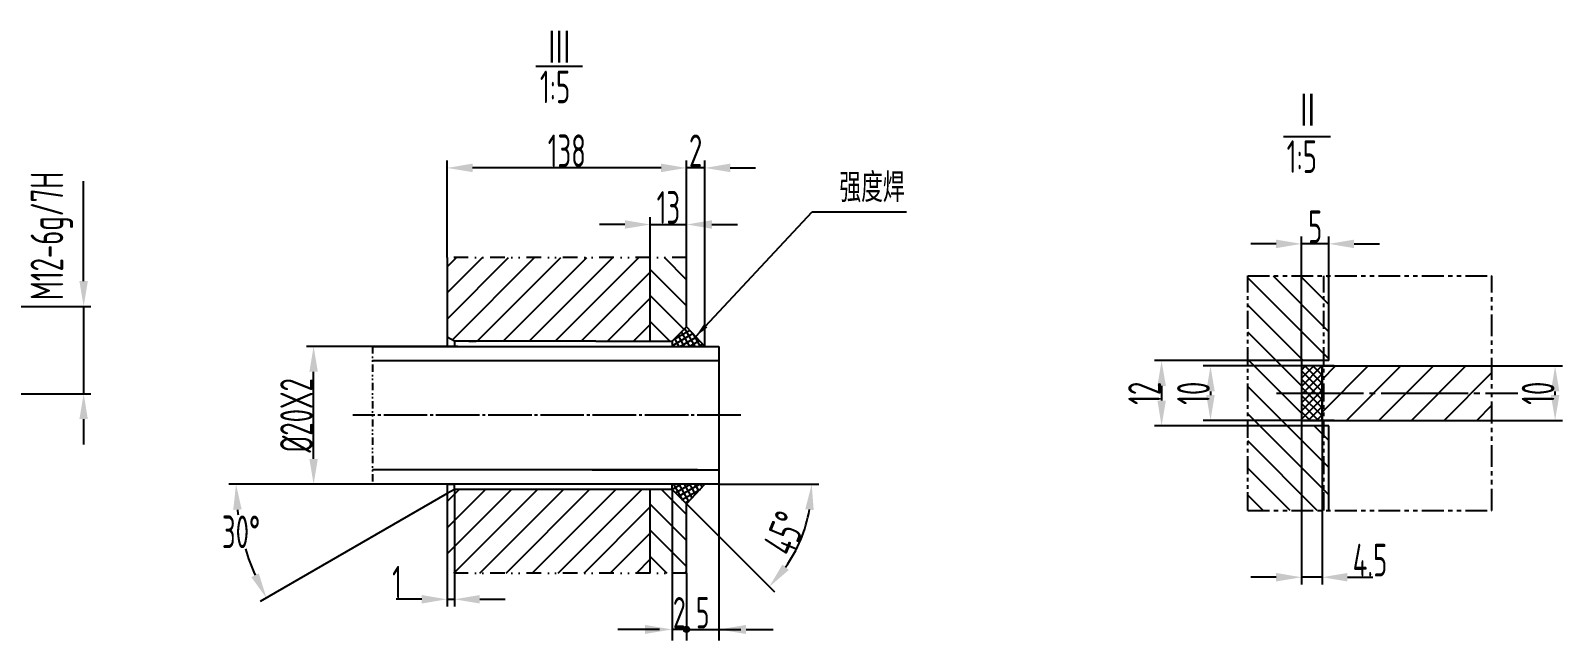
# Model space of a CAD drawing. Header units: millimetres. Extents: x 46644 to 124135, y -32003 to -3110.
# Drawn here: x 58708 to 61875, y -7731 to -6472 of the extents above; entities that cross this region are included whole.
import ezdxf
from ezdxf.enums import TextEntityAlignment as Align

# ---------------------------------------------------------------- set-up
doc = ezdxf.new("R2010")
doc.units = ezdxf.units.MM
doc.header["$LTSCALE"] = 6
for name, pattern in [('CENTER', [18, 15, -1, 1, -1]), ('DIVIDE', [1.25, 0.5, -0.25, 0, -0.25, 0, -0.25]), ('PHANTOM', [2.5, 1.25, -0.25, 0.25, -0.25, 0.25, -0.25])]:
    doc.linetypes.add(name, pattern=pattern)
for name, color, linetype in [('0_OL', 4, 'Continuous'), ('1_hat', 52, 'Continuous'), ('4_cen', 1, 'CENTER'), ('5', 5, 'PHANTOM'), ('5_div', 5, 'Continuous'), ('7', 7, 'Continuous'), ('7_dim', 3, 'Continuous'), ('Center Line', 7, 'CENTER'), ('Divide Line', 7, 'DIVIDE'), ('Slender Real Line', 30, 'Continuous')]:
    doc.layers.add(name, color=color, linetype=linetype)
doc.styles.add('HZ', font='ascii.shx', dxfattribs={"width": 0.7, "bigfont": 'hztxt.shx'})
doc.styles.add('HZJ', font='ascii.shx', dxfattribs={"width": 0.7, "bigfont": 'hztxt.shx'})
doc.dimstyles.new('15.1', dxfattribs={"dimscale": 15, "dimtxt": 4.5, "dimasz": 3.5, "dimexe": 1, "dimexo": 0, "dimgap": 0.1, "dimtad": 1, "dimzin": 9, "dimdsep": 46, "dimtxsty": 'HZ', "dimcen": 0, "dimclrd": 256, "dimclre": 256, "dimclrt": 256, "dimadec": 0, "dimazin": 0, "dimtfac": 1, "dimtmove": 1, "dimatfit": 1, "dimfxl": 0, "dimarcsym": 0})
doc.dimstyles.new('5-1', dxfattribs={"dimscale": 10, "dimtxt": 4.5, "dimasz": 3, "dimexe": 1.25, "dimexo": 0.625, "dimtad": 1, "dimtih": 1, "dimtoh": 1, "dimtxsty": 'HZ', "dimcen": 2.5, "dimadec": 0, "dimazin": 0, "dimtfac": 1, "dimtmove": 0, "dimatfit": 3, "dimfxl": 0, "dimarcsym": 0})

# ---------------------------------------------------------------- blocks, each defined once
blk = doc.blocks.new('*D70')
at = {"layer": '7_dim', "lineweight": -2}
for p, q in [((58817.8, -6989.2), (58817.8, -6936.7)), ((58511.4, -7041.7), (58832.8, -7041.7)), ((58817.8, -7041.7), (58817.8, -7221.7)), ((58511.4, -7221.7), (58832.8, -7221.7)), ((58817.8, -7274.2), (58817.8, -7326.7))]:
    blk.add_line(p, q, dxfattribs=at)
at = {"layer": '7_dim'}
for points in [[(58809, -6989.2), (58826.5, -6989.2), (58817.8, -7041.7)], [(58809, -7274.2), (58826.5, -7274.2), (58817.8, -7221.7)]]:
    blk.add_solid(points, dxfattribs=at)
at = {"layer": 'Defpoints', "color": 0}
for p in [(58511.4, -7041.7), (58511.4, -7221.7), (58817.8, -7221.7)]:
    blk.add_point(p, dxfattribs=at)
at = {"layer": '7_dim', "insert": (58752, -6895.9), "char_height": 67.5, "attachment_point": 5, "rotation": 90, "style": 'HZ'}
blk.add_mtext('M12-6g/7H', dxfattribs=at)
blk = doc.blocks.new('*D6')
at = {"layer": '7_dim', "lineweight": -2}
for p, q in [((61403.1, -7164.5), (61132.4, -7164.5)), ((61147.4, -7217), (61147.4, -7224.5)), ((61403.1, -7277), (61132.4, -7277))]:
    blk.add_line(p, q, dxfattribs=at)
at = {"layer": '7_dim'}
for points in [[(61138.6, -7217), (61156.1, -7217), (61147.4, -7164.5)], [(61138.6, -7224.5), (61156.1, -7224.5), (61147.4, -7277)]]:
    blk.add_solid(points, dxfattribs=at)
at = {"layer": 'Defpoints', "color": 0}
for p in [(61403.1, -7164.5), (61147.4, -7277), (61403.1, -7277)]:
    blk.add_point(p, dxfattribs=at)
at = {"layer": '7_dim', "insert": (61112.1, -7220.8), "char_height": 67.5, "attachment_point": 5, "rotation": 90, "style": 'HZ'}
blk.add_mtext('10', dxfattribs=at)
blk = doc.blocks.new('*D7')
at = {"layer": '7_dim', "lineweight": -2}
for p, q in [((61335.6, -7153.3), (61335.6, -6897.2)), ((61391.8, -7153.3), (61391.8, -6897.2)), ((61283.1, -6912.2), (61230.6, -6912.2)), ((61391.8, -6912.2), (61335.6, -6912.2)), ((61444.3, -6912.2), (61496.8, -6912.2))]:
    blk.add_line(p, q, dxfattribs=at)
at = {"layer": '7_dim'}
for points in [[(61283.1, -6903.5), (61283.1, -6921), (61335.6, -6912.2)], [(61444.3, -6903.5), (61444.3, -6921), (61391.8, -6912.2)]]:
    blk.add_solid(points, dxfattribs=at)
at = {"layer": 'Defpoints', "color": 0}
for p in [(61335.6, -6912.2), (61335.6, -7153.3), (61391.8, -7153.3)]:
    blk.add_point(p, dxfattribs=at)
at = {"layer": '7_dim', "insert": (61363.7, -6877), "char_height": 67.5, "attachment_point": 5, "style": 'HZ'}
blk.add_mtext('5', dxfattribs=at)
blk = doc.blocks.new('*D8')
at = {"layer": '7_dim', "lineweight": -2}
for p, q in [((61335.6, -7153.3), (61031.3, -7153.3)), ((61046.3, -7205.8), (61046.3, -7235.8)), ((61335.6, -7288.3), (61031.3, -7288.3))]:
    blk.add_line(p, q, dxfattribs=at)
at = {"layer": '7_dim'}
for points in [[(61037.6, -7205.8), (61055.1, -7205.8), (61046.3, -7153.3)], [(61037.6, -7235.8), (61055.1, -7235.8), (61046.3, -7288.3)]]:
    blk.add_solid(points, dxfattribs=at)
at = {"layer": 'Defpoints', "color": 0}
for p in [(61335.6, -7153.3), (61046.3, -7288.3), (61335.6, -7288.3)]:
    blk.add_point(p, dxfattribs=at)
at = {"layer": '7_dim', "insert": (61011.1, -7220.8), "char_height": 67.5, "attachment_point": 5, "rotation": 90, "style": 'HZ'}
blk.add_mtext('12', dxfattribs=at)
blk = doc.blocks.new('*D9')
at = {"layer": '7_dim', "lineweight": -2}
for p, q in [((61335.6, -7277), (61335.6, -7615.9)), ((61378, -7277), (61378, -7615.9)), ((61283.1, -7600.9), (61230.6, -7600.9)), ((61378, -7600.9), (61335.6, -7600.9)), ((61430.5, -7600.9), (61483, -7600.9))]:
    blk.add_line(p, q, dxfattribs=at)
at = {"layer": '7_dim'}
for points in [[(61283.1, -7592.1), (61283.1, -7609.6), (61335.6, -7600.9)], [(61430.5, -7592.1), (61430.5, -7609.6), (61378, -7600.9)]]:
    blk.add_solid(points, dxfattribs=at)
at = {"layer": 'Defpoints', "color": 0}
for p in [(61335.6, -7277), (61378, -7277), (61335.6, -7600.9)]:
    blk.add_point(p, dxfattribs=at)
at = {"layer": '7_dim', "insert": (61477.1, -7565.6), "char_height": 67.5, "attachment_point": 5, "style": 'HZ'}
blk.add_mtext('4.5', dxfattribs=at)
blk = doc.blocks.new('*D10')
at = {"layer": '7_dim', "lineweight": -2}
for p, q in [((61729.1, -7164.5), (61874.8, -7164.5)), ((61859.8, -7224.5), (61859.8, -7217)), ((61729.1, -7277), (61874.8, -7277))]:
    blk.add_line(p, q, dxfattribs=at)
at = {"layer": '7_dim'}
for points in [[(61851.1, -7217), (61868.6, -7217), (61859.8, -7164.5)], [(61851.1, -7224.5), (61868.6, -7224.5), (61859.8, -7277)]]:
    blk.add_solid(points, dxfattribs=at)
at = {"layer": 'Defpoints', "color": 0}
for p in [(61729.1, -7164.5), (61859.8, -7164.5), (61729.1, -7277)]:
    blk.add_point(p, dxfattribs=at)
at = {"layer": '7_dim', "insert": (61824.6, -7220.8), "char_height": 67.5, "attachment_point": 5, "rotation": 90, "style": 'HZ'}
blk.add_mtext('10', dxfattribs=at)
blk = doc.blocks.new('*D297')
at = {"layer": '7_dim', "linetype": 'Continuous', "lineweight": -2, "ltscale": 50}
for p, q in [((59569.2, -6940.5), (59569.2, -6740.3)), ((60064.2, -6940.5), (60064.2, -6740.3)), ((60011.7, -6755.3), (59621.7, -6755.3))]:
    blk.add_line(p, q, dxfattribs=at)
at = {"layer": '7_dim', "linetype": 'Continuous', "ltscale": 50}
for points in [[(59621.7, -6746.5), (59621.7, -6764), (59569.2, -6755.3)], [(60011.7, -6746.5), (60011.7, -6764), (60064.2, -6755.3)]]:
    blk.add_solid(points, dxfattribs=at)
at = {"layer": 'Defpoints', "color": 0, "linetype": 'Continuous', "ltscale": 50}
for p in [(59569.2, -6755.3), (59569.2, -6940.5), (60064.2, -6940.5)]:
    blk.add_point(p, dxfattribs=at)
at = {"layer": '7_dim', "linetype": 'Continuous', "ltscale": 50, "insert": (59816.7, -6720), "char_height": 67.5, "attachment_point": 5, "style": 'HZ'}
blk.add_mtext('138', dxfattribs=at)
blk = doc.blocks.new('*D298')
at = {"layer": '7_dim', "linetype": 'Continuous', "lineweight": -2, "ltscale": 50}
for p, q in [((59584.2, -7419.4), (59584.2, -7661.4)), ((59569.2, -7592.3), (59569.2, -7661.4)), ((59516.7, -7646.4), (59464.2, -7646.4)), ((59569.2, -7646.4), (59584.2, -7646.4)), ((59636.7, -7646.4), (59689.2, -7646.4))]:
    blk.add_line(p, q, dxfattribs=at)
at = {"layer": '7_dim', "linetype": 'Continuous', "ltscale": 50}
for points in [[(59516.7, -7637.7), (59516.7, -7655.2), (59569.2, -7646.4)], [(59636.7, -7637.7), (59636.7, -7655.2), (59584.2, -7646.4)]]:
    blk.add_solid(points, dxfattribs=at)
at = {"layer": 'Defpoints', "color": 0, "linetype": 'Continuous', "ltscale": 50}
for p in [(59584.2, -7419.4), (59569.2, -7592.3), (59584.2, -7646.4)]:
    blk.add_point(p, dxfattribs=at)
at = {"layer": '7_dim', "linetype": 'Continuous', "ltscale": 50, "insert": (59465.7, -7611.2), "char_height": 67.5, "attachment_point": 5, "style": 'HZ'}
blk.add_mtext('1', dxfattribs=at)
blk = doc.blocks.new('*D299')
at = {"layer": '7_dim', "linetype": 'Continuous', "lineweight": -2, "ltscale": 50}
for p, q in [((60130.9, -7408.9), (60337.9, -7408.9)), ((60064.2, -7449.4), (60245.9, -7631.1))]:
    blk.add_line(p, q, dxfattribs=at)
blk.add_arc((60023.7, -7408.9), 299.2, 325.065, 349.935, dxfattribs=at)
at = {"layer": '7_dim', "linetype": 'Continuous', "ltscale": 50}
for points in [[(60309.6, -7460.4), (60327, -7462), (60322.9, -7408.9)], [(60275.7, -7585.9), (60262.3, -7574.6), (60235.3, -7620.5)]]:
    blk.add_solid(points, dxfattribs=at)
at = {"layer": 'Defpoints', "color": 0, "linetype": 'Continuous', "ltscale": 50}
for p in [(59869.2, -7408.9), (60130.9, -7408.9), (60034.2, -7419.4), (60064.2, -7449.4), (60282.8, -7558.5)]:
    blk.add_point(p, dxfattribs=at)
at = {"layer": '7_dim', "linetype": 'Continuous', "ltscale": 50, "insert": (60267.6, -7509.9), "char_height": 67.5, "attachment_point": 5, "rotation": 67.5, "style": 'HZ'}
blk.add_mtext('45°', dxfattribs=at)
blk = doc.blocks.new('*D300')
at = {"layer": '7_dim', "linetype": 'Continuous', "lineweight": -2, "ltscale": 50}
for p, q in [((59414.9, -7408.9), (59117.8, -7408.9)), ((59569.2, -7428.1), (59182.8, -7651.2))]:
    blk.add_line(p, q, dxfattribs=at)
for start, end in [(186.4097, 187.7027), (196.5099, 203.5903)]:
    blk.add_arc((59602.4, -7408.9), 469.5, start, end, dxfattribs=at)
at = {"layer": '7_dim', "linetype": 'Continuous', "ltscale": 50}
for points in [[(59127, -7461.8), (59144.5, -7460.8), (59132.8, -7408.9)], [(59179.9, -7592.9), (59164.3, -7600.7), (59195.7, -7643.7)]]:
    blk.add_solid(points, dxfattribs=at)
at = {"layer": 'Defpoints', "color": 0, "linetype": 'Continuous', "ltscale": 50}
for p in [(59414.9, -7408.9), (59591.4, -7408.9), (59569.2, -7428.1), (59584.2, -7419.4), (59161.2, -7569.5)]:
    blk.add_point(p, dxfattribs=at)
at = {"layer": '7_dim', "linetype": 'Continuous', "ltscale": 50, "insert": (59143.2, -7507.1), "char_height": 67.5, "attachment_point": 5, "style": 'HZ'}
blk.add_mtext('30°', dxfattribs=at)
blk = doc.blocks.new('*D301')
at = {"layer": '7_dim', "linetype": 'Continuous', "lineweight": -2, "ltscale": 50}
for p, q in [((59414.1, -7123.9), (59278.2, -7123.9)), ((59293.2, -7356.4), (59293.2, -7176.4)), ((59414.9, -7408.9), (59278.2, -7408.9))]:
    blk.add_line(p, q, dxfattribs=at)
at = {"layer": '7_dim', "linetype": 'Continuous', "ltscale": 50}
for points in [[(59284.4, -7176.4), (59301.9, -7176.4), (59293.2, -7123.9)], [(59284.4, -7356.4), (59301.9, -7356.4), (59293.2, -7408.9)]]:
    blk.add_solid(points, dxfattribs=at)
at = {"layer": 'Defpoints', "color": 0, "linetype": 'Continuous', "ltscale": 50}
for p in [(59293.2, -7123.9), (59414.1, -7123.9), (59414.9, -7408.9)]:
    blk.add_point(p, dxfattribs=at)
at = {"layer": '7_dim', "linetype": 'Continuous', "ltscale": 50, "insert": (59257.9, -7266.4), "char_height": 67.5, "attachment_point": 5, "rotation": 90, "style": 'HZ'}
blk.add_mtext('%%C20X2', dxfattribs=at)
blk = doc.blocks.new('*D302')
at = {"layer": '7_dim', "linetype": 'Continuous', "lineweight": -2, "ltscale": 50}
for p, q in [((60064.2, -6940.5), (60064.2, -6740.3)), ((60101.9, -7123.9), (60101.9, -6740.3)), ((60011.7, -6755.3), (59959.2, -6755.3)), ((60101.9, -6755.3), (60064.2, -6755.3)), ((60154.4, -6755.3), (60206.9, -6755.3))]:
    blk.add_line(p, q, dxfattribs=at)
at = {"layer": '7_dim', "linetype": 'Continuous', "ltscale": 50}
for points in [[(60011.7, -6746.5), (60011.7, -6764), (60064.2, -6755.3)], [(60154.4, -6746.5), (60154.4, -6764), (60101.9, -6755.3)]]:
    blk.add_solid(points, dxfattribs=at)
at = {"layer": 'Defpoints', "color": 0, "linetype": 'Continuous', "ltscale": 50}
for p in [(60064.2, -6755.3), (60064.2, -6940.5), (60101.9, -7123.9)]:
    blk.add_point(p, dxfattribs=at)
at = {"layer": '7_dim', "linetype": 'Continuous', "ltscale": 50, "insert": (60083, -6720), "char_height": 67.5, "attachment_point": 5, "style": 'HZ'}
blk.add_mtext('2', dxfattribs=at)
blk = doc.blocks.new('*D303')
at = {"layer": '7_dim', "lineweight": -2}
for p, q in [((59989.2, -6940.5), (59989.2, -6857.2)), ((60064.2, -6940.5), (60064.2, -6857.2)), ((59936.7, -6872.2), (59884.2, -6872.2)), ((59989.2, -6872.2), (60064.2, -6872.2)), ((60116.7, -6872.2), (60169.2, -6872.2))]:
    blk.add_line(p, q, dxfattribs=at)
at = {"layer": '7_dim'}
for points in [[(59936.7, -6863.4), (59936.7, -6880.9), (59989.2, -6872.2)], [(60116.7, -6863.4), (60116.7, -6880.9), (60064.2, -6872.2)]]:
    blk.add_solid(points, dxfattribs=at)
at = {"layer": 'Defpoints', "color": 0}
for p in [(60064.2, -6872.2), (59989.2, -6940.5), (60064.2, -6940.5)]:
    blk.add_point(p, dxfattribs=at)
at = {"layer": '7_dim', "insert": (60026.7, -6836.9), "char_height": 67.5, "attachment_point": 5, "style": 'HZ'}
blk.add_mtext('13', dxfattribs=at)

msp = doc.modelspace()

# ---------------------------------------------------------------- hatches: boundary and pattern name
at = {"layer": '1_hat'}
h = msp.add_hatch(dxfattribs=at)
h.set_pattern_fill('ANSI31', scale=12, style=0)
h.set_pattern_definition([(45, (-18971.34, 20807.956), (-26.940768, 26.940768), [])])
h.paths.add_polyline_path([(59569.19, -6940.473), (59569.19, -7104.737), (59584.19, -7113.397), (59629.19, -7113.397), (59846.392, -7113.397), (59876.392, -7113.397), (59989.19, -7113.397), (59989.19, -6940.473)])
h.paths.add_polyline_path([(59989.19, -7592.321), (59989.19, -7419.494), (59584.023, -7419.494), (59569.19, -7428.058), (59569.19, -7592.321)])
h = msp.add_hatch(dxfattribs=at)
h.set_pattern_fill('ANSI31', scale=12, angle=90, style=0)
h.set_pattern_definition([(135, (-18971.34, 20807.956), (-26.940768, -26.940768), [])])
h.paths.add_polyline_path([(60064.19, -6940.473), (59989.19, -6940.473), (59989.19, -7113.397), (60034.19, -7113.397), (60064.19, -7083.397)])
h.paths.add_polyline_path([(60034.286, -7419.494), (59989.19, -7419.494), (59989.19, -7592.321), (60034.286, -7592.321)])
h.paths.add_polyline_path([(60064.19, -7449.397), (60034.286, -7419.494), (60034.286, -7592.321), (60060.251, -7592.321), (60064.19, -7588.383)])
h = msp.add_hatch(dxfattribs=at)
h.set_pattern_fill('ANSI31', color=256, scale=12.5, style=0)
h.set_pattern_definition([(135, (90026.36, -26748.026), (28.0633, 28.0633), [])])
h.paths.add_polyline_path([(61391.813, -7153.253), (61335.563, -7153.253), (61335.563, -7288.253), (61391.813, -7288.253), (61391.813, -7462.977), (61224.595, -7462.977), (61224.595, -6978.529), (61391.813, -6978.529)])
h = msp.add_hatch(dxfattribs=at)
h.set_pattern_fill('ANSI31', color=256, scale=15, style=0)
h.set_pattern_definition([(45, (15671.09, -18415.304), (-33.67596, 33.67596), [])])
h.paths.add_polyline_path([(61378.028, -7164.503), (61729.145, -7164.503), (61729.145, -7220.753), (61378.028, -7220.753)])
h.paths.add_polyline_path([(61729.145, -7277.003), (61378.028, -7277.003), (61378.028, -7220.753), (61729.145, -7220.753)])
at = {"layer": '1_hat', "linetype": 'Continuous', "ltscale": 50}
h = msp.add_hatch(color=2, dxfattribs=at)
h.paths.add_polyline_path([(60069.785, -7708.745), (60064.19, -7708.745), (60064.19, -7714.34, 0.41421356)])
h.paths.add_polyline_path([(60064.19, -7703.149), (60064.19, -7708.745), (60069.785, -7708.745, 0.41421356)])
h.paths.add_polyline_path([(60064.19, -7703.149, 0.41421356), (60058.595, -7708.745), (60064.19, -7708.745)])
h.paths.add_polyline_path([(60064.19, -7708.745), (60058.595, -7708.745, 0.41421356), (60064.19, -7714.34)])
at = {"layer": '7_dim'}
h = msp.add_hatch(dxfattribs=at)
h.set_pattern_fill('ANSI37', color=256, scale=3.75, style=0)
h.set_pattern_definition([(135, (90001.326, -26748.026), (8.41899, 8.41899), []), (45, (90001.326, -26748.026), (8.41899, -8.41899), [])])
h.paths.add_polyline_path([(61335.563, -7164.503), (61378.028, -7164.503), (61378.028, -7220.753), (61335.563, -7220.753)])
h.paths.add_polyline_path([(61335.563, -7220.753), (61378.028, -7220.753), (61378.028, -7277.003), (61335.563, -7277.003)])

# ---------------------------------------------------------------- linework, layer by layer
at = {"color": 4, "linetype": 'Continuous', "ltscale": 10}
for p, q in [((59849.014, -6546.06), (59752.283, -6546.06)), ((61298.489, -6690.196), (61395.219, -6690.196))]:
    msp.add_line(p, q, dxfattribs=at)
for p, q in [((59591.392, -7123.897), (59414.927, -7123.897)), ((59569.19, -7123.897), (59584.19, -7123.897)), ((60034.19, -7113.397), (60034.19, -7123.897)), ((59569.19, -7408.897), (59584.19, -7408.897)), ((59584.19, -7419.397), (59584.19, -7408.897)), ((60086.69, -7378.897), (59869.19, -7378.897)), ((60086.69, -7408.897), (59869.19, -7408.897))]:
    msp.add_line(p, q)
at = {"color": 4, "lineweight": 0}
msp.add_line((59629.19, -7113.397), (59846.392, -7113.397), dxfattribs=at)
at = {"color": 0, "ltscale": 0.3}
msp.add_line((60086.651, -7408.897), (60086.685, -7408.931), dxfattribs=at)
at = {"layer": '0_OL'}
for p, q in [((61391.813, -7153.253), (61391.813, -6978.529)), ((61391.813, -7153.253), (61335.563, -7153.253)), ((61335.563, -7153.253), (61335.563, -7288.253)), ((61378.028, -7164.503), (61335.563, -7164.503)), ((61335.563, -7164.503), (61335.563, -7277.003)), ((61378.028, -7164.503), (61729.145, -7164.503)), ((61378.028, -7164.503), (61378.028, -7277.003)), ((61378.028, -7277.003), (61378.028, -7164.503)), ((61335.563, -7277.003), (61378.028, -7277.003)), ((61378.028, -7277.003), (61729.145, -7277.003)), ((61391.813, -7288.253), (61335.563, -7288.253)), ((61391.813, -7462.977), (61391.813, -7288.253))]:
    msp.add_line(p, q, dxfattribs=at)
at = {"layer": '4_cen', "ltscale": 2}
msp.add_line((61283.962, -7220.753), (61782.853, -7220.753), dxfattribs=at)
at = {"layer": '5', "color": 7, "ltscale": 6}
for p, q in [((61224.595, -6978.529), (61729.145, -6978.529)), ((61729.145, -7462.977), (61729.145, -6978.529)), ((61224.595, -7462.977), (61729.145, -7462.977))]:
    msp.add_line(p, q, dxfattribs=at)
at = {"layer": '5', "color": 7, "ltscale": 5}
msp.add_line((61224.595, -7462.977), (61224.595, -6978.529), dxfattribs=at)
at = {"layer": '5', "ltscale": 5}
msp.add_line((61381.384, -7462.977), (61381.384, -6978.529), dxfattribs=at)
at = {"layer": '5_div', "color": 7}
msp.add_line((58817.79, -6936.661), (58817.79, -6782.783), dxfattribs=at)
at = {"layer": '7_dim', "color": 4, "linetype": 'Continuous', "ltscale": 50}
for p, q in [((59569.19, -6940.473), (59569.19, -7123.897)), ((59989.19, -7113.397), (59989.19, -6940.473)), ((60064.19, -7083.397), (60064.19, -6940.473)), ((60034.19, -7113.397), (60064.19, -7083.397)), ((60064.19, -7083.397), (60101.888, -7123.897)), ((59414.927, -7123.897), (60130.924, -7123.897)), ((59584.19, -7113.397), (59569.19, -7104.737)), ((59584.19, -7113.397), (59584.19, -7123.897)), ((59629.19, -7113.397), (59584.19, -7113.397)), ((59614.19, -7113.397), (59629.19, -7113.397)), ((59876.392, -7113.397), (59629.19, -7113.397)), ((59876.392, -7113.397), (60034.19, -7113.397)), ((60034.19, -7113.397), (60034.19, -7123.897)), ((60130.924, -7123.897), (60130.924, -7408.897)), ((59869.19, -7153.897), (59414.927, -7153.897)), ((60130.924, -7153.897), (59869.19, -7153.897)), ((59869.19, -7378.897), (59414.927, -7378.897)), ((59869.19, -7408.897), (59414.927, -7408.897)), ((59569.19, -7408.897), (59569.19, -7592.321)), ((59584.19, -7419.397), (59584.19, -7408.897)), ((59869.19, -7378.897), (60130.924, -7378.897)), ((60130.924, -7408.897), (59869.19, -7408.897)), ((60034.19, -7419.397), (60034.19, -7408.897)), ((60064.19, -7449.397), (60101.888, -7408.897)), ((59584.19, -7419.397), (59569.19, -7428.058)), ((60034.286, -7419.494), (59584.19, -7419.494)), ((59989.19, -7592.321), (59989.19, -7419.494)), ((60034.19, -7419.397), (60064.19, -7449.397)), ((60064.19, -7592.321), (60064.19, -7449.397))]:
    msp.add_line(p, q, dxfattribs=at)
at = {"layer": '7_dim', "color": 2, "linetype": 'Continuous', "ltscale": 50}
for p, q in [((60130.924, -7408.897), (60130.924, -7731.245)), ((60034.286, -7419.494), (60034.286, -7731.245)), ((60064.19, -7592.321), (60064.19, -7731.245)), ((60064.19, -7592.321), (60064.19, -7731.245)), ((59978.036, -7708.745), (59921.786, -7708.745)), ((60007.94, -7708.745), (59951.69, -7708.745)), ((60064.19, -7708.745), (60034.286, -7708.745)), ((60064.19, -7708.745), (60130.924, -7708.745)), ((60120.44, -7708.745), (60176.69, -7708.745)), ((60187.174, -7708.745), (60243.424, -7708.745))]:
    msp.add_line(p, q, dxfattribs=at)
msp.add_circle((60064.19, -7708.745), 5.595, dxfattribs=at)
for points in [[(59978.036, -7699.37), (59978.036, -7718.12), (60034.286, -7708.745)], [(60187.174, -7699.37), (60187.174, -7718.12), (60130.924, -7708.745)]]:
    msp.add_solid(points, dxfattribs=at)
at = {"layer": 'Center Line'}
msp.add_line((60176.074, -7266.397), (59374.159, -7266.397), dxfattribs=at)
at = {"layer": 'Divide Line', "ltscale": 10}
for p, q in [((60064.19, -6940.473), (59569.19, -6940.473)), ((60064.19, -7592.321), (59569.19, -7592.321))]:
    msp.add_line(p, q, dxfattribs=at)
at = {"layer": 'Divide Line', "ltscale": 5}
msp.add_line((59414.927, -7123.897), (59414.927, -7408.897), dxfattribs=at)
at = {"layer": 'Slender Real Line'}
for p, q in [((60038.465, -7109.122), (60070.773, -7090.469)), ((60082.075, -7123.897), (60060.705, -7086.883)), ((60034.19, -7122.589), (60077.432, -7097.623)), ((60038.081, -7123.897), (60034.19, -7117.158)), ((60049.08, -7123.897), (60039.786, -7107.801)), ((60060.078, -7123.897), (60046.759, -7100.828)), ((60050.974, -7123.897), (60084.091, -7104.777)), ((60071.077, -7123.897), (60053.732, -7093.855)), ((60070.024, -7123.897), (60090.75, -7111.931)), ((60093.074, -7123.897), (60078.677, -7098.961)), ((60089.074, -7123.897), (60097.409, -7119.085)), ((60034.286, -7419.494), (60052.639, -7408.897)), ((60056.715, -7441.923), (60037.648, -7408.897)), ((60041.259, -7426.466), (60071.689, -7408.897)), ((60048.232, -7433.439), (60090.739, -7408.897)), ((60069.028, -7444.199), (60048.647, -7408.897)), ((60075.816, -7436.907), (60059.645, -7408.897)), ((60082.604, -7429.614), (60070.644, -7408.897)), ((60089.393, -7422.321), (60081.642, -7408.897)), ((60096.181, -7415.029), (60092.641, -7408.897)), ((60055.204, -7440.412), (60092.708, -7418.759)), ((60062.177, -7447.385), (60070.578, -7442.535)), ((60060.251, -7592.321), (60064.19, -7588.383))]:
    msp.add_line(p, q, dxfattribs=at)

# ---------------------------------------------------------------- texts
at = {"color": 7, "linetype": 'Continuous', "style": 'HZ', "width": 0.7}
for s, p in [('Ⅲ', (59800.974, -6507.344)), ('Ⅱ', (61348.015, -6637.694))]:
    msp.add_text(s, height=75, dxfattribs=at).set_placement(p, align=Align.MIDDLE_CENTER)
at = {"color": 7, "linetype": 'Continuous', "style": 'HZ', "width": 0.75}
msp.add_text('强度焊', height=60, dxfattribs=at).set_placement((60380.152, -6825.981))
at = {"layer": '7', "style": 'HZJ', "width": 0.7}
for p in [(59761.089, -6621.612), (61304.953, -6765.747)]:
    msp.add_text('1:5', height=67.5, dxfattribs=at).set_placement(p)
at = {"layer": '7_dim', "color": 2, "linetype": 'Continuous', "ltscale": 50, "attachment_point": 5, "style": 'HZ'}
for s, insert, char_height in [('\\A1;2', (60049.238, -7674.151), 64.6875), ('5', (60097.557, -7674.151), 64.687)]:
    msp.add_mtext(s, dxfattribs=dict(at, insert=insert, char_height=char_height))

# ---------------------------------------------------------------- dimensions: what is measured, and where the dimension line sits
at = {"layer": '7_dim'}
for base, p1, p2, angle, text, picture, middle, dimtype in [((58817.79, -7221.661), (58511.441, -7041.661), (58511.441, -7221.661), 90, 'M12-6g/7H', '*D70', (58790.46, -6895.874), 160), ((61335.563, -7600.877), (61378.028, -7277.003), (61335.563, -7277.003), 180, '4.5', '*D9', (61477.096, -7600.877), 128)]:
    dim = msp.add_linear_dim(base=base, p1=p1, p2=p2, angle=angle, text=text, dimstyle='15.1', dxfattribs=at)
    dim.commit()
    dim.dimension.update_dxf_attribs({"geometry": picture, "text_midpoint": middle, "dimtype": dimtype})
at = {"layer": '7_dim', "color": 2, "linetype": 'Continuous', "ltscale": 50}
for base, p1, p2, text, picture, middle in [((59569.19, -6755.254), (60064.19, -6940.473), (59569.19, -6940.473), '138', '*D297', (59816.69, -6720.004)), ((60064.19, -6755.254), (60101.888, -7123.897), (60064.19, -6940.473), '2', '*D302', (60083.039, -6720.004))]:
    dim = msp.add_linear_dim(base=base, p1=p1, p2=p2, text=text, dimstyle='15.1', dxfattribs=at)
    dim.commit()
    dim.dimension.update_dxf_attribs({"geometry": picture, "text_midpoint": middle})
at = {"layer": '7_dim', "color": 7}
dim = msp.add_linear_dim(base=(60064.19, -6872.173), p1=(59989.19, -6940.473), p2=(60064.19, -6940.473), text='13', dimstyle='15.1', dxfattribs=at)
dim.commit()
dim.dimension.update_dxf_attribs({"geometry": '*D303', "text_midpoint": (60026.69, -6836.923)})
at = {"layer": '7_dim'}
for base, p1, p2, angle, text, picture, middle in [((61335.563, -6912.207), (61391.813, -7153.253), (61335.563, -7153.253), 180, '5', '*D7', (61363.688, -6876.957)), ((61046.31, -7288.253), (61335.563, -7153.253), (61335.563, -7288.253), 90, '12', '*D8', (61011.06, -7220.753)), ((61147.382, -7277.003), (61403.063, -7164.503), (61403.063, -7277.003), 90, '10', '*D6', (61112.132, -7220.753)), ((61859.802, -7164.503), (61729.145, -7277.003), (61729.145, -7164.503), 90, '10', '*D10', (61824.552, -7220.753))]:
    dim = msp.add_linear_dim(base=base, p1=p1, p2=p2, angle=angle, text=text, dimstyle='15.1', dxfattribs=at)
    dim.commit()
    dim.dimension.update_dxf_attribs({"geometry": picture, "text_midpoint": middle})
at = {"layer": '7_dim', "color": 2, "linetype": 'Continuous', "ltscale": 50}
dim = msp.add_linear_dim(base=(59293.18, -7123.897), p1=(59414.927, -7408.897), p2=(59414.066, -7123.897), angle=90, text='%%C20X2', dimstyle='15.1', dxfattribs=at)
dim.commit()
dim.dimension.update_dxf_attribs({"geometry": '*D301', "text_midpoint": (59293.18, -7266.397), "dimtype": 160})
dim = msp.add_angular_dim_2l(base=(59161.156, -7569.488), line1=((59591.392, -7408.897), (59414.927, -7408.897)), line2=((59584.19, -7419.397), (59569.19, -7428.058)), dimstyle='15.1', dxfattribs=at)
dim.commit()
dim.dimension.update_dxf_attribs({"geometry": '*D300', "text_midpoint": (59143.22, -7507.081), "dimtype": 162})
dim = msp.add_angular_dim_2l(base=(60282.845, -7558.52), line1=((60130.924, -7408.897), (59869.19, -7408.897)), line2=((60034.19, -7419.397), (60064.19, -7449.397)), dimstyle='15.1', dxfattribs=at)
dim.commit()
dim.dimension.update_dxf_attribs({"geometry": '*D299', "text_midpoint": (60267.591, -7509.924)})
dim = msp.add_linear_dim(base=(59584.19, -7646.445), p1=(59569.19, -7592.321), p2=(59584.19, -7419.397), text='1', dimstyle='15.1', dxfattribs=at)
dim.commit()
dim.dimension.update_dxf_attribs({"geometry": '*D298', "text_midpoint": (59465.69, -7646.445), "dimtype": 160})

# ---------------------------------------------------------------- leaders
msp.add_leader([(60083.039, -7103.647), (60323.87, -6845.994), (60519.079, -6845.994)], dimstyle='5-1', dxfattribs=at)

doc.saveas('drawing.dxf')
